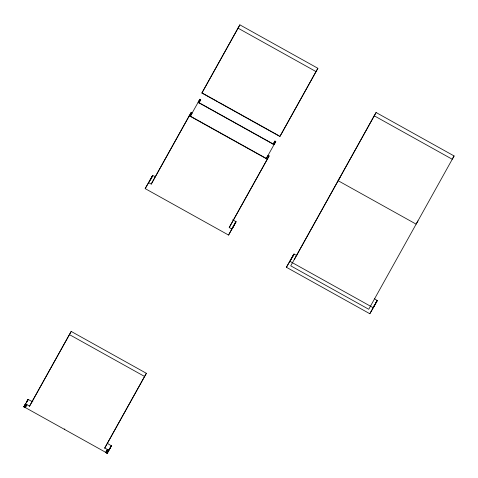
<?xml version="1.0" encoding="UTF-8"?>
<svg xmlns="http://www.w3.org/2000/svg" width="478" height="478" viewBox="0 0 478 478"><rect width="100%" height="100%" fill="white"/><g stroke="black" fill="none" stroke-linecap="round" stroke-linejoin="round"><path stroke-width="0.72" d="M107.448 443.381L111.392 445.855L107.144 453.144L23.942 406.808L28.035 399.435L32.851 401.837M109.743 448.878L110.926 446.231M111.392 445.855L107.317 453.078M155.631 176.806L152.625 175.498L145.181 188.619L228.58 235.068L235.905 221.655L232.726 219.743M235.905 221.655L228.58 235.068M296.862 255.455L293.856 254.153L286.412 267.274L369.811 313.723L373.91 306.625L373.635 306.201M374.579 298.744L377.262 300.602L369.811 313.723M23.9 406.706L25.549 403.689L29.499 406.252L71.192 331.427L146.37 373.3L104.682 448.119L108.954 450.133M23.942 406.808L25.579 403.862M28.035 399.435L26.338 402.428L28.142 399.423M152.691 175.45L145.181 188.619M24.037 406.921L25.675 403.982M149.447 181.461L152.799 175.432M26.66 402.386L28.298 399.441M24.193 407.059L25.83 404.113M150.6 179.674L151.275 178.467M151.944 177.26L152.613 176.059M24.396 407.214L26.033 404.269M24.659 407.387L26.296 404.442M24.976 407.579L26.613 404.639M25.346 407.794L26.983 404.848M148.533 182.596L151.227 184.096L191.134 112.485L192.168 113.065L190.381 116.16L266.306 158.445L268.092 155.35L269.132 155.924L229.225 227.534L231.932 229.04M201.883 93.037L239.878 24.856L317.876 68.294L281.775 133.201L279.881 136.475L201.883 93.037L239.878 24.856M191.134 112.485L151.227 184.096M190.381 116.16L199.852 99.251L200.7 99.723L198.89 102.979M29.499 406.252L71.192 331.427M273.117 144.32L274.934 141.064L275.782 141.536L266.306 158.445M104.682 448.119L146.37 373.3M229.225 227.534L269.132 155.924M279.881 136.475L317.876 68.294M105.566 452.469L107.203 449.523M105.943 452.672L107.58 449.726M106.271 452.839L107.909 449.894M106.558 452.971L108.195 450.025M106.797 453.066L108.434 450.121M106.994 453.12L108.631 450.18M107.144 453.144L108.787 450.198M107.251 453.132L108.888 450.186M109.713 448.699L111.35 445.759M232.649 227.797L236.001 221.768M232.678 227.976L236.042 221.87M286.412 267.274L293.922 254.099M290.505 260.181L294.03 254.087M291.162 259.53L291.831 258.329M292.506 257.122L294.179 254.111M374.214 115.79L290.744 265.834L368.741 309.272L454.1 155.953L376.102 112.515L374.214 115.79L452.212 159.228L454.1 155.953M294.442 259.309L376.102 112.515M374.119 305.729L374.788 304.528M375.457 303.321L377.136 300.309M373.88 306.452L377.232 300.423M373.91 306.625L377.273 300.519M199.852 99.251L198.065 102.34L273.996 144.625L275.782 141.536M200.7 99.723L198.997 102.668L273.231 144.009L274.934 141.064M339.995 177.422L338.107 180.69L416.105 224.128L417.993 220.854M64.787 429.035L64.482 429.023M237.99 28.13L315.988 71.569M202.923 93.395L217.233 101.366M218.536 102.089L279.038 135.782M189.24 115.76L267.238 159.198M289.764 261.245L373.169 307.695M69.37 334.576L144.553 376.449"/></g></svg>
